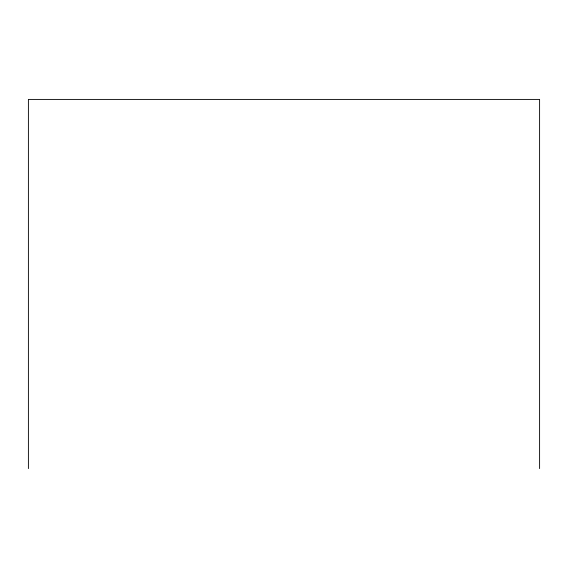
<?xml version="1.0" encoding="UTF-8"?>
<svg xmlns="http://www.w3.org/2000/svg" width="568" height="568" viewBox="0 0 568 568"><rect width="100%" height="100%" fill="white"/><g stroke="black" fill="none" stroke-linecap="round" stroke-linejoin="round"><path stroke-width="0.85" d="M539.6 468.586L539.6 99.414L28.4 99.414L28.4 468.586"/></g></svg>
